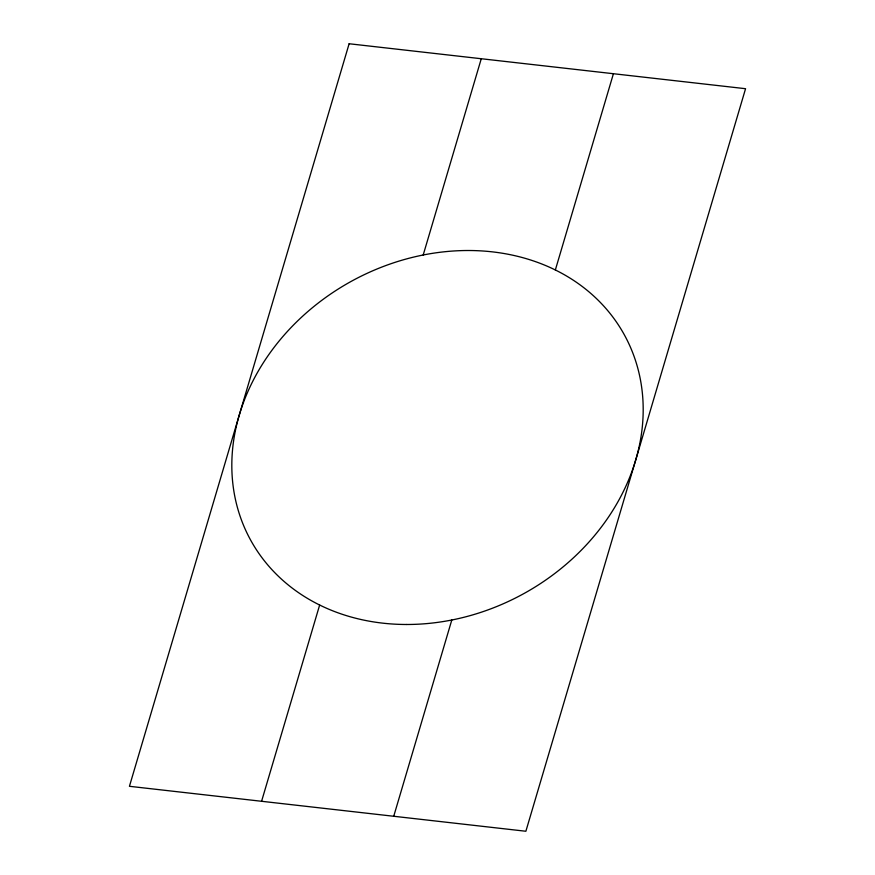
<?xml version="1.0" encoding="UTF-8"?>
<svg xmlns="http://www.w3.org/2000/svg" width="875" height="875" viewBox="0 0 875 875"><rect width="100%" height="100%" fill="white"/><g stroke="black" fill="none" stroke-linecap="round" stroke-linejoin="round"><path stroke-width="1.31" d="M261.581 801.281L319.648 605.03M423.205 254.986L481.272 58.734M393.728 816.266L451.795 620.014M555.352 269.97L613.419 73.719M349.125 43.75L129.434 786.297L525.875 831.25L745.566 88.703L349.125 43.75M406.503 624.488A213.194 178.391 -28.7 0 0 629.103 344.247A213.194 178.391 -28.7 0 0 276.905 343.766A213.194 178.391 -28.7 0 0 406.503 624.488"/></g></svg>
